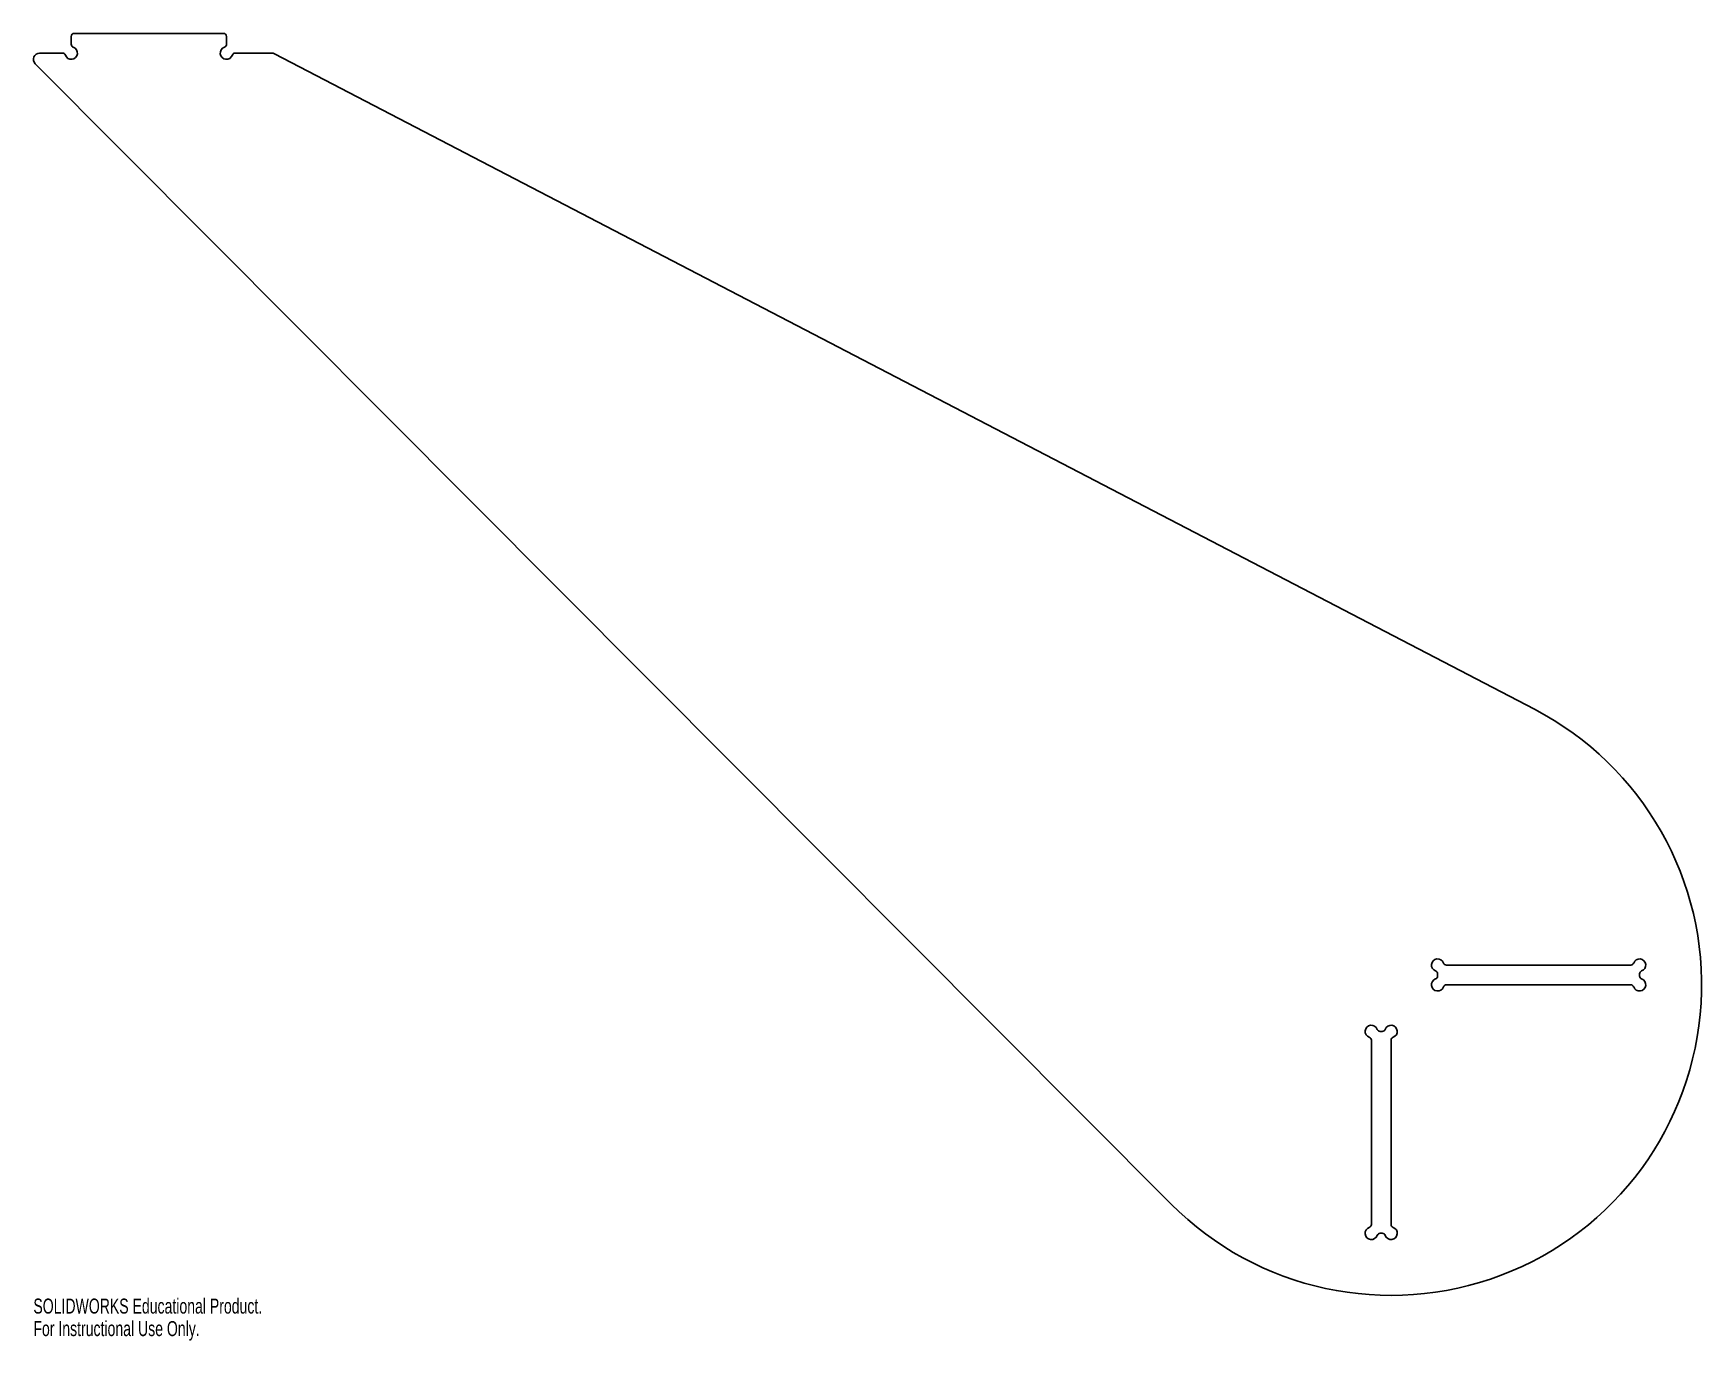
# Model space of a CAD drawing. Header units: millimetres. Extents: x -437 to 100, y -115 to 306.
import ezdxf

# ---------------------------------------------------------------- set-up
doc = ezdxf.new("R2010")
doc.units = ezdxf.units.MM
doc.styles.add('SLDTEXTSTYLE0', font='TXT', dxfattribs={"width": 0.7})

msp = doc.modelspace()

# ---------------------------------------------------------------- linework, layer by layer
at = {"color": 7, "linetype": 'Continuous', "lineweight": 25}
for p, q in [((-376, 306.35), (-424, 306.35)), ((-425, 305.35), (-425, 302.83)), ((-375, 302.83), (-375, 305.35)), ((-436.6, 296.59), (-70.85, -70.57)), ((-427.83, 300), (-435.18, 300)), ((-360.49, 300), (-372.17, 300)), ((46.15, 88.71), (-359.57, 299.77)), ((77.17, 6.35), (17.83, 6.35)), ((15, 3.52), (15, 2.83)), ((17.83, 0), (77.17, 0)), ((80, 2.83), (80, 3.52)), ((-2.83, -15), (-3.52, -15)), ((-6.35, -17.83), (-6.35, -77.17)), ((0, -77.17), (0, -17.83)), ((-3.52, -80), (-2.83, -80))]:
    msp.add_line(p, q, dxfattribs=at)
for centre, radius, start, end in [((-424, 305.35), 1, 90, 180), ((-376, 305.35), 1, 0, 90), ((-425, 300), 2, 199.4712, 70.5288), ((-424, 302.83), 1, 180, 250.5288), ((-375, 300), 2, 109.4712, 340.5288), ((-376, 302.83), 1, 289.4712, 0), ((-435.18, 298), 2, 90, 224.8899), ((-427.83, 299), 1, 19.4712, 90), ((-372.17, 299), 1, 90, 160.5288), ((-360.49, 298), 2, 62.5158, 90), ((0, 0), 100, 224.8899, 62.5158), ((15, 6.35), 2, 19.4712, 250.5288), ((17.83, 7.35), 1, 199.4712, 270), ((77.17, 7.35), 1, 270, 340.5288), ((80, 6.35), 2, 289.4712, 160.5288), ((15, 0), 2, 109.4712, 340.5288), ((14, 3.52), 1, 0, 70.5288), ((14, 2.83), 1, 289.4712, 0), ((17.83, -1), 1, 90, 160.5288), ((77.17, -1), 1, 19.4712, 90), ((80, 0), 2, 199.4712, 70.5288), ((81, 3.52), 1, 109.4712, 180), ((81, 2.83), 1, 180, 250.5288), ((-6.35, -15), 2, 19.4712, 250.5288), ((-3.52, -14), 1, 199.4712, 270), ((-2.83, -14), 1, 270, 340.5288), ((0, -15), 2, 289.4712, 160.5288), ((-7.35, -17.83), 1, 0, 70.5288), ((1, -17.83), 1, 109.4712, 180), ((-6.35, -80), 2, 109.4712, 340.5288), ((-7.35, -77.17), 1, 289.4712, 0), ((-3.52, -81), 1, 90, 160.5288), ((-2.83, -81), 1, 19.4712, 90), ((0, -80), 2, 199.4712, 70.5288), ((1, -77.17), 1, 180, 250.5288)]:
    msp.add_arc(centre, radius, start, end, dxfattribs=at)

# ---------------------------------------------------------------- texts
at = {"color": 7, "linetype": 'Continuous', "char_height": 4.8336, "attachment_point": 1, "style": 'SLDTEXTSTYLE0'}
for s, insert in [('SOLIDWORKS Educational Product.', (-437.18, -101.02)), ('For Instructional Use Only.', (-437.18, -108.27))]:
    msp.add_mtext(s, dxfattribs=dict(at, insert=insert))

doc.saveas('drawing.dxf')
